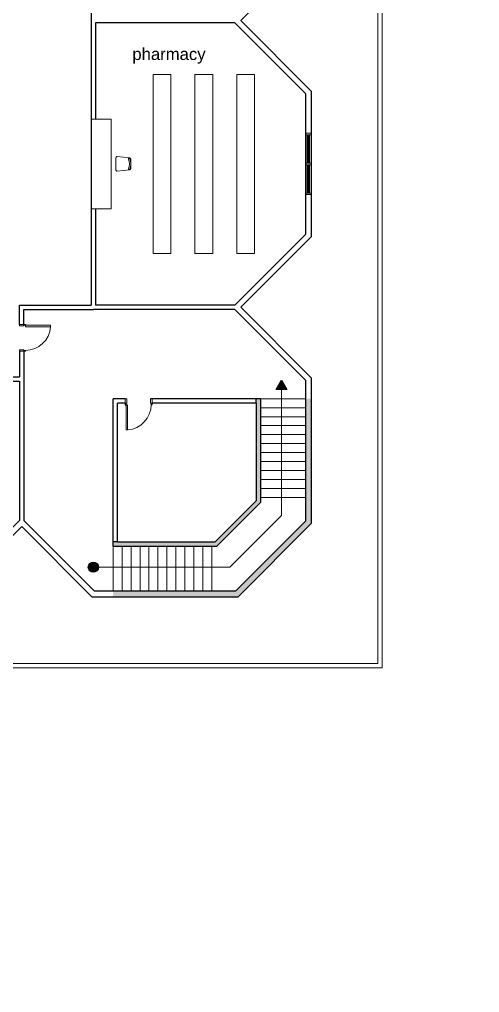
# Model space of a CAD drawing. Extents: x -59 to 582, y -1177 to 100.
# Drawn here: x 522.92 to 538.33, y -53.57 to -20.99 of the extents above; entities that cross this region are included whole.
import ezdxf

# ---------------------------------------------------------------- set-up
doc = ezdxf.new("R2010")
doc.units = 0
doc.header["$LTSCALE"] = 0.15
doc.layers.add('0 sockets', color=252, linetype='Continuous')
doc.layers.add('d1', color=252, linetype='Continuous')
for name, color, linetype, lineweight in [('anal', 252, 'Continuous', 20), ('DOOR', 252, 'Continuous', 20), ('elev', 252, 'Continuous', 9), ('FUR', 252, 'Continuous', 9), ('sofa', 252, 'Continuous', 9), ('wall', 252, 'Continuous', 30)]:
    doc.layers.add(name, color=color, linetype=linetype, lineweight=lineweight)

# ---------------------------------------------------------------- blocks, each defined once
blk = doc.blocks.new('Ch01')
at = {"layer": 'FUR'}
for p, q in [((-0.499, -0.205), (-0.499, 0.207)), ((-0.455, 0.247), (-0.035, 0.205)), ((0.001, 0.165), (0.001, -0.163)), ((-0.455, -0.244), (-0.035, -0.202))]:
    blk.add_line(p, q, dxfattribs=at)
for centre, radius, start, end in [((-0.459, 0.207), 0.04, 84.2894, 180), ((-0.055, 0.168), 0.025, 20.5276, 200.5276), ((-0.499, 0.001), 0.449, 339.1935, 20.5276), ((-0.039, 0.165), 0.04, 0, 84.2894), ((-0.499, 0.001), 0.499, 339.1935, 20.5276), ((-0.459, -0.205), 0.04, 180, 275.7106), ((-0.056, -0.167), 0.025, 159.1935, 339.1935), ((-0.039, -0.163), 0.04, 275.7106, 0)]:
    blk.add_arc(centre, radius, start, end, dxfattribs=at)
blk = doc.blocks.new('D90')
at = {"layer": 'DOOR'}
for points in [[(0.03, 0.2), (0.03, 1.04), (0.078, 1.04), (0.078, 0.2)], [(0.03, 0.2), (0, 0.2), (0, 0), (0.05, 0), (0.05, 0.15), (0.03, 0.15)], [(0.87, 0.2), (0.9, 0.2), (0.9, 0), (0.85, 0), (0.85, 0.15), (0.87, 0.15)]]:
    blk.add_lwpolyline(points, close=True, dxfattribs=at)
blk.add_circle((0.02, 0.21), 0.01, dxfattribs=at)
blk.add_arc((0.025, 0.197), 0.845, 0.2218, 86.3889, dxfattribs=at)
blk = doc.blocks.new('ARCH')
at = {"layer": 'd1'}
for points in [[(131.7, 355.764), (131.519, 355.45), (131.881, 355.45)], [(125.57, 349.5, 1), (125.23, 349.5, 1)]]:
    blk.add_hatch(color=256, dxfattribs=at).paths.add_polyline_path(points)
at = {"layer": 'wall'}
h = blk.add_hatch(color=256, dxfattribs=at)
h.paths.add_polyline_path([(126.063, 350.35), (126.213, 350.35), (129.475, 350.35), (130.85, 351.725), (130.85, 354.987), (130.85, 355.137), (131, 355.137), (131, 351.663), (129.537, 350.2), (126.063, 350.2)], flags=17)
h.paths.add_polyline_path([(126.063, 348.7), (130.159, 348.7), (132.5, 351.041), (132.5, 355.137), (132.6, 355.137), (132.6, 350.859), (130.341, 348.6), (126.063, 348.6)])
h.paths.add_polyline_path([(126.063, 348.6), (130.341, 348.6), (130.241, 348.5), (126.063, 348.5)])
h.paths.add_polyline_path([(132.6, 355.137), (132.7, 355.137), (132.7, 350.959), (132.6, 350.859)])
at = {"layer": 'anal'}
for p, q in [((135.075, 390.6), (135.075, 346.125)), ((134.925, 387.525), (134.925, 346.275)), ((132.6, 364.025), (132.5, 364.025)), ((132.6, 363.975), (132.5, 363.975)), ((132.7, 363.975), (132.5, 363.975)), ((132.56, 363.975), (132.56, 363.025)), ((132.585, 363.975), (132.585, 363.025)), ((132.6, 364.025), (132.7, 364.025)), ((132.615, 363.975), (132.615, 363.025)), ((132.64, 363.975), (132.64, 363.025)), ((132.7, 363.025), (132.5, 363.025)), ((132.5, 362.975), (132.5, 363.025)), ((132.7, 362.975), (132.5, 362.975)), ((132.56, 362.975), (132.56, 362.025)), ((132.585, 362.975), (132.585, 362.025)), ((132.615, 362.975), (132.615, 362.025)), ((132.64, 362.975), (132.64, 362.025)), ((132.7, 362.975), (132.7, 363.025)), ((132.6, 362.025), (132.5, 362.025)), ((132.7, 362.025), (132.5, 362.025)), ((132.6, 361.975), (132.5, 361.975)), ((132.6, 361.975), (132.7, 361.975)), ((135.075, 346.125), (112.725, 346.125)), ((134.925, 346.275), (112.875, 346.275))]:
    blk.add_line(p, q, dxfattribs=at)
at = {"layer": 'd1'}
blk.add_lwpolyline([(131.7, 355.764), (131.881, 355.45), (131.519, 355.45)], close=True, dxfattribs=at)
blk.add_circle((125.4, 349.5), 0.17, dxfattribs=at)
at = {"layer": 'elev'}
for p, q in [((131, 355.137), (132.5, 355.137)), ((131.7, 355.45), (131.7, 351.227)), ((131, 354.837), (132.5, 354.837)), ((131, 354.537), (132.5, 354.537)), ((131, 354.237), (132.5, 354.237)), ((131, 353.937), (132.5, 353.937)), ((131, 353.637), (132.5, 353.637)), ((131, 353.337), (132.5, 353.337)), ((131, 353.037), (132.5, 353.037)), ((131, 352.737), (132.5, 352.737)), ((131, 352.437), (132.5, 352.437)), ((131, 352.137), (132.5, 352.137)), ((131, 351.837), (132.5, 351.837)), ((131.7, 351.227), (129.973, 349.5)), ((126.063, 350.2), (126.063, 348.7)), ((126.363, 350.2), (126.363, 348.7)), ((126.663, 350.2), (126.663, 348.7)), ((126.963, 350.2), (126.963, 348.7)), ((127.263, 350.2), (127.263, 348.7)), ((127.563, 350.2), (127.563, 348.7)), ((127.863, 350.2), (127.863, 348.7)), ((128.163, 350.2), (128.163, 348.7)), ((128.463, 350.2), (128.463, 348.7)), ((128.763, 350.2), (128.763, 348.7)), ((129.063, 350.2), (129.063, 348.7)), ((129.363, 350.2), (129.363, 348.7)), ((125.4, 349.5), (129.973, 349.5))]:
    blk.add_line(p, q, dxfattribs=at)
at = {"layer": 'sofa'}
for p, q in [((127.4, 366), (127.4, 360)), ((128, 366), (127.4, 366)), ((128, 360), (128, 366)), ((128.8, 366), (128.8, 360)), ((129.4, 366), (128.8, 366)), ((129.4, 360), (129.4, 366)), ((130.2, 366), (130.2, 360)), ((130.8, 366), (130.2, 366)), ((130.8, 360), (130.8, 366)), ((125.325, 364.5), (125.325, 361.5)), ((125.325, 364.5), (126, 364.5)), ((126, 364.5), (126, 361.5)), ((126, 361.5), (125.325, 361.5)), ((127.4, 360), (128, 360)), ((128.8, 360), (129.4, 360)), ((130.2, 360), (130.8, 360))]:
    blk.add_line(p, q, dxfattribs=at)
at = {"layer": 'wall'}
for p, q in [((125.325, 371.876), (125.325, 358.275)), ((132.7, 370.159), (130.341, 367.8)), ((130.134, 367.725), (125.475, 367.725)), ((125.475, 367.725), (125.475, 364.5)), ((130.134, 367.725), (132.5, 365.359)), ((130.341, 367.8), (132.7, 365.441)), ((132.5, 365.359), (132.5, 360.641)), ((132.7, 365.441), (132.7, 360.559)), ((125.475, 361.5), (125.475, 358.275)), ((132.5, 360.641), (130.134, 358.275)), ((132.7, 360.559), (130.341, 358.2)), ((122.925, 358.275), (125.325, 358.275)), ((122.925, 357.627), (122.925, 358.275)), ((123.075, 358.125), (125.4, 358.125)), ((123.075, 357.627), (123.075, 358.125)), ((130.134, 358.125), (125.4, 358.125)), ((130.134, 358.275), (125.475, 358.275)), ((130.134, 358.125), (132.5, 355.759)), ((130.341, 358.2), (132.7, 355.841)), ((122.925, 356.727), (122.925, 355.875)), ((123.075, 356.727), (123.075, 351.066)), ((120.675, 355.875), (122.925, 355.875)), ((132.7, 355.841), (132.7, 350.959)), ((120.525, 355.725), (122.925, 355.725)), ((122.925, 355.725), (122.925, 351.066)), ((132.5, 355.759), (132.5, 351.041)), ((126.063, 350.2), (126.063, 355.137)), ((126.466, 355.137), (126.063, 355.137)), ((131, 355.137), (127.316, 355.137)), ((130.85, 354.987), (130.85, 355.137)), ((131, 355.137), (131, 351.663)), ((126.213, 350.35), (126.213, 354.987)), ((126.466, 354.987), (126.213, 354.987)), ((130.85, 354.987), (127.366, 354.987)), ((130.85, 354.987), (130.85, 351.725)), ((129.475, 350.35), (130.85, 351.725)), ((129.537, 350.2), (131, 351.663)), ((122.925, 351.066), (120.559, 348.7)), ((125.441, 348.7), (123.075, 351.066)), ((132.5, 351.041), (130.159, 348.7)), ((132.7, 350.959), (130.241, 348.5)), ((123, 350.859), (120.641, 348.5)), ((125.359, 348.5), (123, 350.859)), ((126.213, 350.35), (126.063, 350.35)), ((126.213, 350.35), (129.475, 350.35)), ((126.063, 350.2), (129.537, 350.2)), ((130.159, 348.7), (125.441, 348.7)), ((130.241, 348.5), (125.359, 348.5))]:
    blk.add_line(p, q, dxfattribs=at)
at = {"layer": 'DOOR'}
blk.add_blockref('Ch01', (126.656, 363), dxfattribs=at)
at = {"layer": 'DOOR', "rotation": 270}
blk.add_blockref('D90', (122.925, 357.627), dxfattribs=at)
at = {"layer": 'DOOR', "xscale": -1, "rotation": 180}
blk.add_blockref('D90', (126.466, 355.137), dxfattribs=at)
at = {"layer": 'd1', "insert": (126.706, 366.88), "char_height": 0.4, "width": 6.0636, "attachment_point": 1}
blk.add_mtext('{\\fArial|b0|i0|c0|p34;pharmacy}', dxfattribs=at)
blk = doc.blocks.new('EE')
at = {"layer": '0 sockets'}
h = blk.add_hatch(color=6, dxfattribs=at)
h.dxf.hatch_style = 1
h.paths.add_polyline_path([(582.394, 81.841), (-59.115, 81.841), (-59.115, -114.582), (582.394, -114.582)])
h.paths.add_polyline_path([(577.394, 76.841), (577.394, -109.582), (-54.115, -109.582), (-54.115, 76.841)], flags=16)
h.paths.add_polyline_path([(408.026, -15.139, -1), (406.517, -15.139, -1)], flags=0)
h.paths.add_polyline_path([(457.783, -31.119, 0.414214), (457.683, -31.019), (444.311, -31.019, 0.414214), (444.211, -31.119), (444.211, -48.447), (415.834, -48.447), (415.834, -19.483), (417.425, -19.483, 0.414214), (417.525, -19.383), (417.525, -15.239, 0.414214), (417.425, -15.139), (407.274, -15.139), (407.271, -15.893), (407.271, -15.139), (417.525, -15.139), (417.525, -19.483), (415.934, -19.483, 0.414214), (415.834, -19.583), (415.834, -48.347, 0.414214), (415.934, -48.447), (444.111, -48.447, 0.414214), (444.211, -48.347), (444.211, -31.019), (457.783, -31.019)], flags=0)
h.paths.add_polyline_path([(244.611, -46.068), (244.611, -46.014), (244.523, -46.014, -0.279526)], flags=0)
h.paths.add_polyline_path([(404.69, 26.947), (525.035, 26.947), (525.035, 46.285), (404.69, 46.285)], flags=8)
h.paths.add_polyline_path([(202.644, 24.078), (289.319, 24.078), (289.319, 38.411), (202.644, 38.411)], flags=8)
h.paths.add_polyline_path([(30.92, 26.429), (112.59, 26.429), (112.59, 40.761), (30.92, 40.761)], flags=8)
h.paths.add_polyline_path([(441.881, -10.206), (442.216, -10.206), (442.216, -9.756), (441.881, -9.756)], flags=8)
h.paths.add_polyline_path([(422.272, -10.246), (422.622, -10.246), (422.622, -9.796), (422.272, -9.796)], flags=8)
h.paths.add_polyline_path([(406.509, -14.41), (406.859, -14.41), (406.859, -13.96), (406.509, -13.96)], flags=8)
h.paths.add_polyline_path([(406.21, -35.713), (406.546, -35.713), (406.546, -35.263), (406.21, -35.263)], flags=8)
h.paths.add_polyline_path([(422.841, -60.607), (423.191, -60.607), (423.191, -60.157), (422.841, -60.157)], flags=8)
h.paths.add_polyline_path([(442.391, -60.84), (442.755, -60.84), (442.755, -60.39), (442.391, -60.39)], flags=8)
h.paths.add_polyline_path([(456.844, -54.1), (457.194, -54.1), (457.194, -53.65), (456.844, -53.65)], flags=8)
h.paths.add_polyline_path([(470.858, -50.81), (471.208, -50.81), (471.208, -50.36), (470.858, -50.36)], flags=8)
h.paths.add_polyline_path([(490.123, -50.756), (490.345, -50.756), (490.345, -50.306), (490.123, -50.306)], flags=8)
h.paths.add_polyline_path([(225.509, -20.343), (226.134, -20.343), (226.134, -20.118), (225.509, -20.118)], flags=8)
h.paths.add_polyline_path([(233.7, -19.938), (234.325, -19.938), (234.325, -19.713), (233.7, -19.713)], flags=8)
h.paths.add_polyline_path([(241.875, -19.552), (242.5, -19.552), (242.5, -19.327), (241.875, -19.327)], flags=8)
h.paths.add_polyline_path([(245.171, -24.632), (245.796, -24.632), (245.796, -24.407), (245.171, -24.407)], flags=8)
h.paths.add_polyline_path([(247.813, -19.255), (248.438, -19.255), (248.438, -19.03), (247.813, -19.03)], flags=8)
h.paths.add_polyline_path([(249.648, -13.387), (250.273, -13.387), (250.273, -13.162), (249.648, -13.162)], flags=8)
h.paths.add_polyline_path([(257.323, -15.794), (257.948, -15.794), (257.948, -15.569), (257.323, -15.569)], flags=8)
h.paths.add_polyline_path([(257.582, -13.183), (258.157, -13.183), (258.157, -12.958), (257.582, -12.958)], flags=8)
h.paths.add_polyline_path([(264.064, -13.101), (264.664, -13.101), (264.664, -12.876), (264.064, -12.876)], flags=8)
h.paths.add_polyline_path([(288.789, -40.902), (289.364, -40.902), (289.364, -40.677), (288.789, -40.677)], flags=8)
h.paths.add_polyline_path([(280.687, -41.005), (281.262, -41.005), (281.262, -40.78), (280.687, -40.78)], flags=8)
h.paths.add_polyline_path([(270.864, -40.875), (271.439, -40.875), (271.439, -40.65), (270.864, -40.65)], flags=8)
h.paths.add_polyline_path([(261.434, -40.771), (262.009, -40.771), (262.009, -40.546), (261.434, -40.546)], flags=8)
h.paths.add_polyline_path([(254.764, -40.853), (255.339, -40.853), (255.339, -40.628), (254.764, -40.628)], flags=8)
h.paths.add_polyline_path([(247.008, -40.845), (247.583, -40.845), (247.583, -40.62), (247.008, -40.62)], flags=8)
h.paths.add_polyline_path([(245.852, -36.479), (246.427, -36.479), (246.427, -36.254), (245.852, -36.254)], flags=8)
h.paths.add_polyline_path([(243.934, -41.639), (244.509, -41.639), (244.509, -41.414), (243.934, -41.414)], flags=8)
h.paths.add_polyline_path([(245.534, -46.587), (246.059, -46.587), (246.059, -46.362), (245.534, -46.362)], flags=8)
h.paths.add_polyline_path([(245.361, -51.832), (245.911, -51.832), (245.911, -51.607), (245.361, -51.607)], flags=8)
h.paths.add_polyline_path([(239.721, -52.272), (240.321, -52.272), (240.321, -52.047), (239.721, -52.047)], flags=8)
h.paths.add_polyline_path([(232.069, -52.917), (232.669, -52.917), (232.669, -52.692), (232.069, -52.692)], flags=8)
h.paths.add_polyline_path([(225.559, -53.646), (226.159, -53.646), (226.159, -53.421), (225.559, -53.421)], flags=8)
h.paths.add_polyline_path([(227.614, -48.128), (228.214, -48.128), (228.214, -47.903), (227.614, -47.903)], flags=8)
h.paths.add_polyline_path([(219.528, -49.489), (220.128, -49.489), (220.128, -49.264), (219.528, -49.264)], flags=8)
h.paths.add_polyline_path([(217.77, -44.284), (218.37, -44.284), (218.37, -44.059), (217.77, -44.059)], flags=8)
h.paths.add_polyline_path([(216.443, -34.713), (217.043, -34.713), (217.043, -34.488), (216.443, -34.488)], flags=8)
h.paths.add_polyline_path([(216.799, -27.091), (217.399, -27.091), (217.399, -26.866), (216.799, -26.866)], flags=8)
h.paths.add_polyline_path([(216.729, -21.755), (217.279, -21.755), (217.279, -21.53), (216.729, -21.53)], flags=8)
h.paths.add_polyline_path([(84.862, -42.445), (85.387, -42.445), (85.387, -42.22), (84.862, -42.22)], flags=8)
h.paths.add_polyline_path([(82.46, -48.761), (83.01, -48.761), (83.01, -48.536), (82.46, -48.536)], flags=8)
h.paths.add_polyline_path([(78.417, -48.71), (78.942, -48.71), (78.942, -48.485), (78.417, -48.485)], flags=8)
h.paths.add_polyline_path([(75.547, -42.452), (76.072, -42.452), (76.072, -42.227), (75.547, -42.227)], flags=8)
h.paths.add_polyline_path([(74.019, -42.418), (74.544, -42.418), (74.544, -42.193), (74.019, -42.193)], flags=8)
h.paths.add_polyline_path([(72.86, -48.761), (73.385, -48.761), (73.385, -48.536), (72.86, -48.536)], flags=8)
h.paths.add_polyline_path([(68.651, -48.707), (69.176, -48.707), (69.176, -48.482), (68.651, -48.482)], flags=8)
h.paths.add_polyline_path([(69.271, -42.456), (69.796, -42.456), (69.796, -42.231), (69.271, -42.231)], flags=8)
h.paths.add_polyline_path([(65.66, -42.443), (66.185, -42.443), (66.185, -42.218), (65.66, -42.218)], flags=8)
h.paths.add_polyline_path([(63.354, -48.708), (63.879, -48.708), (63.879, -48.483), (63.354, -48.483)], flags=8)
h.paths.add_polyline_path([(58.957, -48.718), (59.432, -48.718), (59.432, -48.493), (58.957, -48.493)], flags=8)
h.paths.add_polyline_path([(56.584, -43.041), (57.084, -43.041), (57.084, -42.816), (56.584, -42.816)], flags=8)
h.paths.add_polyline_path([(55.215, -39.312), (55.765, -39.312), (55.765, -39.087), (55.215, -39.087)], flags=8)
h.paths.add_polyline_path([(47.25, -39.118), (47.8, -39.118), (47.8, -38.893), (47.25, -38.893)], flags=8)
h.paths.add_polyline_path([(36.681, -56.177), (37.231, -56.177), (37.231, -55.952), (36.681, -55.952)], flags=8)
h.paths.add_polyline_path([(28.093, -56.08), (28.643, -56.08), (28.643, -55.855), (28.093, -55.855)], flags=8)
h.paths.add_polyline_path([(11.224, -49.617), (11.774, -49.617), (11.774, -49.392), (11.224, -49.392)], flags=8)
h.paths.add_polyline_path([(15.154, -39.272), (15.704, -39.272), (15.704, -39.047), (15.154, -39.047)], flags=8)
h.paths.add_polyline_path([(15.215, -30.394), (15.765, -30.394), (15.765, -30.169), (15.215, -30.169)], flags=8)
h.paths.add_polyline_path([(12.584, -22.24), (13.134, -22.24), (13.134, -22.015), (12.584, -22.015)], flags=8)
h.paths.add_polyline_path([(13.44, -29.574), (13.94, -29.574), (13.94, -29.349), (13.44, -29.349)], flags=8)

msp = doc.modelspace()

# ---------------------------------------------------------------- block references
at = {"layer": '0 sockets', "color": 3}
for name, p in [('EE', (0, 0)), ('ARCH', (400, -388.83))]:
    msp.add_blockref(name, p, dxfattribs=at)

doc.saveas('drawing.dxf')
